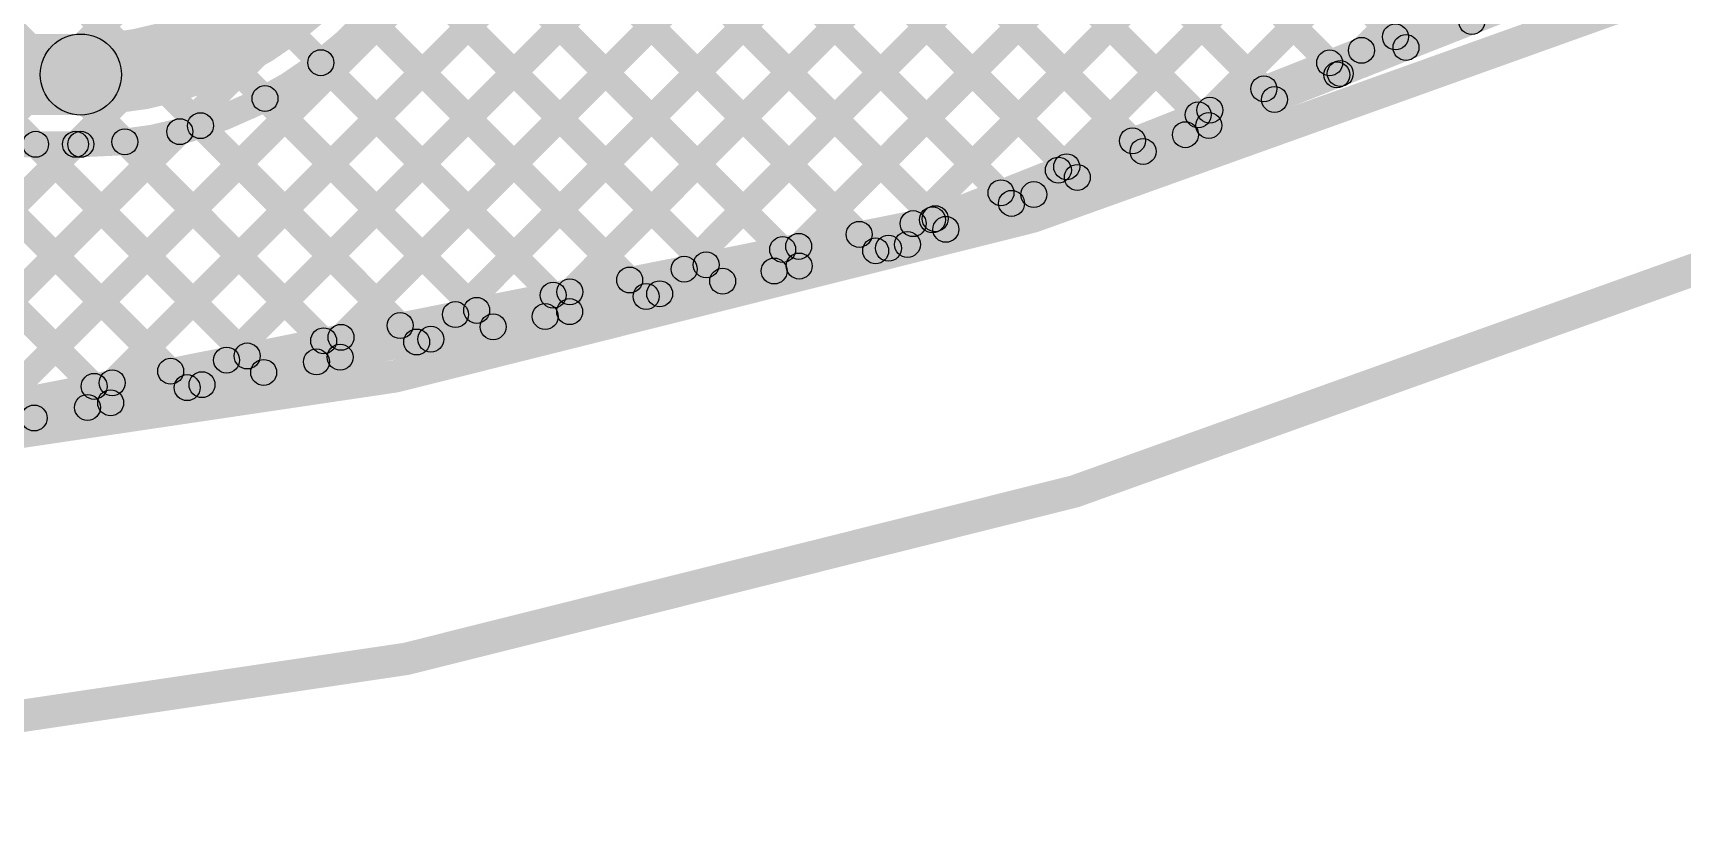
# Model space of a CAD drawing. Header units: millimetres. Extents: x -2.17 to 2.17, y -2.17 to 2.17.
# Drawn here: x 0.307 to 0.816, y -2.169 to -1.93 of the extents above; entities that cross this region are included whole.
import ezdxf

# ---------------------------------------------------------------- set-up
doc = ezdxf.new("R2010")
doc.units = ezdxf.units.MM
doc.header["$MEASUREMENT"] = 0
for name, color, linetype in [('BottomLayer', 5, 'Continuous'), ('Mechanical2', 216, 'Continuous'), ('TopLayer', 1, 'Continuous')]:
    doc.layers.add(name, color=color, linetype=linetype)

msp = doc.modelspace()

# ---------------------------------------------------------------- hatches: boundary and pattern name
at = {"layer": 'BottomLayer'}
for points in [[(0.29934, -2.04734), (0.29369, -2.04169), (0.86109, -1.47428), (0.86675, -1.47994)], [(0.3345, -2.04047), (0.32884, -2.03481), (0.88938, -1.47428), (0.89503, -1.47994)], [(0.3698, -2.03346), (0.36414, -2.0278), (0.91766, -1.47428), (0.92332, -1.47994)], [(0.40509, -2.02645), (0.39943, -2.02079), (0.94594, -1.47428), (0.9516, -1.47994)], [(0.44038, -2.01944), (0.43473, -2.01378), (0.97423, -1.47428), (0.97989, -1.47994)], [(0.47568, -2.01243), (0.47002, -2.00677), (1.00251, -1.47428), (1.00817, -1.47994)], [(0.51097, -2.00542), (0.50531, -1.99976), (1.0308, -1.47428), (1.03645, -1.47994)], [(0.54627, -1.99841), (0.54061, -1.99275), (1.05908, -1.47428), (1.06474, -1.47994)], [(0.58156, -1.9914), (0.5759, -1.98575), (1.08737, -1.47428), (1.09302, -1.47994)], [(0.62636, -1.97488), (0.62071, -1.96922), (1.11565, -1.47428), (1.12131, -1.47994)], [(0.6731, -1.95643), (0.66745, -1.95077), (1.14393, -1.47428), (1.14959, -1.47994)], [(0.71984, -1.93797), (0.71419, -1.93231), (1.17222, -1.47428), (1.17788, -1.47994)], [(0.44067, -1.64983), (0.44633, -1.64417), (0.73033, -1.92817), (0.72467, -1.93383)], [(0.44067, -1.67811), (0.44633, -1.67246), (0.71005, -1.93618), (0.7044, -1.94184)], [(0.44067, -1.7064), (0.44633, -1.70074), (0.68978, -1.94419), (0.68412, -1.94984)], [(0.44067, -1.73468), (0.44633, -1.72902), (0.6695, -1.95219), (0.66384, -1.95785)], [(0.44067, -1.76297), (0.44633, -1.75731), (0.64922, -1.9602), (0.64356, -1.96586)], [(0.44067, -1.79125), (0.44633, -1.78559), (0.62894, -1.96821), (0.62329, -1.97386)], [(0.44067, -1.81953), (0.44633, -1.81388), (0.60866, -1.97621), (0.60301, -1.98187)], [(0.44065, -1.8478), (0.44631, -1.84214), (0.58839, -1.98422), (0.58273, -1.98988)], [(0.43752, -1.87295), (0.44317, -1.86729), (0.56493, -1.98905), (0.55927, -1.9947)], [(0.43047, -1.89418), (0.43612, -1.88852), (0.54133, -1.99373), (0.53568, -1.99939)], [(0.58616, -1.99111), (0.58322, -1.98367), (0.81622, -1.89167), (0.81916, -1.89911)], [(0.42049, -1.91249), (0.42615, -1.90684), (0.51774, -1.99842), (0.51208, -2.00408)], [(0.40802, -1.92831), (0.41368, -1.92265), (0.49414, -2.00311), (0.48848, -2.00876)], [(0.22116, -1.95511), (0.22116, -1.93011), (0.322, -1.93011), (0.322, -1.95511)], [(0.39321, -1.94178), (0.39887, -1.93612), (0.47054, -2.00779), (0.46488, -2.01345)], [(0.37599, -1.95284), (0.38164, -1.94718), (0.44694, -2.01248), (0.44129, -2.01814)], [(0.26766, -2.05075), (0.262, -2.04509), (0.34971, -1.95738), (0.35536, -1.96304)], [(0.35607, -1.9612), (0.36172, -1.95555), (0.42334, -2.01717), (0.41769, -2.02282)], [(0.22116, -1.96811), (0.22116, -1.96011), (0.322, -1.96011), (0.322, -1.96811)], [(0.23597, -2.05415), (0.23031, -2.04849), (0.31752, -1.96128), (0.32318, -1.96694)], [(0.24867, -1.96694), (0.25432, -1.96128), (0.32895, -2.03591), (0.3233, -2.04157)], [(0.27695, -1.96694), (0.28261, -1.96128), (0.35255, -2.03123), (0.3469, -2.03688)], [(0.30523, -1.96694), (0.31089, -1.96128), (0.37615, -2.02654), (0.37049, -2.0322)], [(0.33276, -1.96618), (0.33841, -1.96052), (0.39975, -2.02185), (0.39409, -2.02751)], [(0.29847, -2.04831), (0.29691, -2.04047), (0.58391, -1.98347), (0.58547, -1.99131)]]:
    msp.add_hatch(color=5, dxfattribs=at).paths.add_polyline_path(points)
h = msp.add_hatch(color=5, dxfattribs=at)
edge = h.paths.add_edge_path()
edge.add_arc((0.7275, -1.931), 0.004, 0, 360)
h = msp.add_hatch(color=5, dxfattribs=at)
edge = h.paths.add_edge_path()
edge.add_arc((0.322, -1.94261), 0.0125, 0, 360)
h = msp.add_hatch(color=5, dxfattribs=at)
edge = h.paths.add_edge_path()
edge.add_arc((0.322, -1.94261), 0.0125, 0, 360)
h = msp.add_hatch(color=5, dxfattribs=at)
edge = h.paths.add_edge_path()
edge.add_arc((0.71701, -1.93514), 0.004, 0, 360)
h = msp.add_hatch(color=5, dxfattribs=at)
edge = h.paths.add_edge_path()
edge.add_arc((0.39604, -1.93895), 0.004, 0, 360)
h = msp.add_hatch(color=5, dxfattribs=at)
edge = h.paths.add_edge_path()
edge.add_arc((0.70722, -1.93901), 0.004, 0, 360)
h = msp.add_hatch(color=5, dxfattribs=at)
edge = h.paths.add_edge_path()
edge.add_arc((0.68695, -1.94701), 0.004, 0, 360)
h = msp.add_hatch(color=5, dxfattribs=at)
edge = h.paths.add_edge_path()
edge.add_arc((0.37881, -1.95001), 0.004, 0, 360)
h = msp.add_hatch(color=5, dxfattribs=at)
edge = h.paths.add_edge_path()
edge.add_arc((0.66667, -1.95502), 0.004, 0, 360)
h = msp.add_hatch(color=5, dxfattribs=at)
edge = h.paths.add_edge_path()
edge.add_arc((0.67028, -1.9536), 0.004, 0, 360)
h = msp.add_hatch(color=5, dxfattribs=at)
edge = h.paths.add_edge_path()
edge.add_arc((0.35253, -1.96021), 0.004, 0, 360)
h = msp.add_hatch(color=5, dxfattribs=at)
edge = h.paths.add_edge_path()
edge.add_arc((0.35889, -1.95837), 0.004, 0, 360)
h = msp.add_hatch(color=5, dxfattribs=at)
edge = h.paths.add_edge_path()
edge.add_arc((0.30806, -1.96411), 0.004, 0, 360)
h = msp.add_hatch(color=5, dxfattribs=at)
edge = h.paths.add_edge_path()
edge.add_arc((0.32035, -1.96411), 0.004, 0, 360)
h = msp.add_hatch(color=5, dxfattribs=at)
edge = h.paths.add_edge_path()
edge.add_arc((0.322, -1.96411), 0.004, 0, 360)
h = msp.add_hatch(color=5, dxfattribs=at)
edge = h.paths.add_edge_path()
edge.add_arc((0.322, -1.96411), 0.004, 0, 360)
h = msp.add_hatch(color=5, dxfattribs=at)
edge = h.paths.add_edge_path()
edge.add_arc((0.33558, -1.96335), 0.004, 0, 360)
h = msp.add_hatch(color=5, dxfattribs=at)
edge = h.paths.add_edge_path()
edge.add_arc((0.64639, -1.96303), 0.004, 0, 360)
h = msp.add_hatch(color=5, dxfattribs=at)
edge = h.paths.add_edge_path()
edge.add_arc((0.62354, -1.97205), 0.004, 0, 360)
h = msp.add_hatch(color=5, dxfattribs=at)
edge = h.paths.add_edge_path()
edge.add_arc((0.62611, -1.97103), 0.004, 0, 360)
h = msp.add_hatch(color=5, dxfattribs=at)
edge = h.paths.add_edge_path()
edge.add_arc((0.60584, -1.97904), 0.004, 0, 360)
h = msp.add_hatch(color=5, dxfattribs=at)
edge = h.paths.add_edge_path()
edge.add_arc((0.58469, -1.98739), 0.004, 0, 360)
h = msp.add_hatch(color=5, dxfattribs=at)
edge = h.paths.add_edge_path()
edge.add_arc((0.58469, -1.98739), 0.004, 0, 360)
h = msp.add_hatch(color=5, dxfattribs=at)
edge = h.paths.add_edge_path()
edge.add_arc((0.58556, -1.98705), 0.004, 0, 360)
h = msp.add_hatch(color=5, dxfattribs=at)
edge = h.paths.add_edge_path()
edge.add_arc((0.5621, -1.99188), 0.004, 0, 360)
h = msp.add_hatch(color=5, dxfattribs=at)
edge = h.paths.add_edge_path()
edge.add_arc((0.57873, -1.98857), 0.004, 0, 360)
h = msp.add_hatch(color=5, dxfattribs=at)
edge = h.paths.add_edge_path()
edge.add_arc((0.5385, -1.99656), 0.004, 0, 360)
h = msp.add_hatch(color=5, dxfattribs=at)
edge = h.paths.add_edge_path()
edge.add_arc((0.54344, -1.99558), 0.004, 0, 360)
h = msp.add_hatch(color=5, dxfattribs=at)
edge = h.paths.add_edge_path()
edge.add_arc((0.50814, -2.00259), 0.004, 0, 360)
h = msp.add_hatch(color=5, dxfattribs=at)
edge = h.paths.add_edge_path()
edge.add_arc((0.51491, -2.00125), 0.004, 0, 360)
h = msp.add_hatch(color=5, dxfattribs=at)
edge = h.paths.add_edge_path()
edge.add_arc((0.49131, -2.00594), 0.004, 0, 360)
h = msp.add_hatch(color=5, dxfattribs=at)
edge = h.paths.add_edge_path()
edge.add_arc((0.46771, -2.01062), 0.004, 0, 360)
h = msp.add_hatch(color=5, dxfattribs=at)
edge = h.paths.add_edge_path()
edge.add_arc((0.47285, -2.0096), 0.004, 0, 360)
h = msp.add_hatch(color=5, dxfattribs=at)
edge = h.paths.add_edge_path()
edge.add_arc((0.43755, -2.01661), 0.004, 0, 360)
h = msp.add_hatch(color=5, dxfattribs=at)
edge = h.paths.add_edge_path()
edge.add_arc((0.44411, -2.01531), 0.004, 0, 360)
h = msp.add_hatch(color=5, dxfattribs=at)
edge = h.paths.add_edge_path()
edge.add_arc((0.42052, -2.02), 0.004, 0, 360)
h = msp.add_hatch(color=5, dxfattribs=at)
edge = h.paths.add_edge_path()
edge.add_arc((0.39692, -2.02468), 0.004, 0, 360)
h = msp.add_hatch(color=5, dxfattribs=at)
edge = h.paths.add_edge_path()
edge.add_arc((0.40226, -2.02362), 0.004, 0, 360)
h = msp.add_hatch(color=5, dxfattribs=at)
edge = h.paths.add_edge_path()
edge.add_arc((0.36697, -2.03063), 0.004, 0, 360)
h = msp.add_hatch(color=5, dxfattribs=at)
edge = h.paths.add_edge_path()
edge.add_arc((0.37332, -2.02937), 0.004, 0, 360)
h = msp.add_hatch(color=5, dxfattribs=at)
edge = h.paths.add_edge_path()
edge.add_arc((0.33167, -2.03764), 0.004, 0, 360)
h = msp.add_hatch(color=5, dxfattribs=at)
edge = h.paths.add_edge_path()
edge.add_arc((0.34972, -2.03406), 0.004, 0, 360)
h = msp.add_hatch(color=5, dxfattribs=at)
edge = h.paths.add_edge_path()
edge.add_arc((0.32613, -2.03874), 0.004, 0, 360)
at = {"layer": 'TopLayer'}
for points in [[(0.71229, -1.94553), (0.70663, -1.93987), (1.32963, -1.31687), (1.33529, -1.32252)], [(0.66555, -1.96398), (0.65989, -1.95833), (1.13235, -1.48586), (1.13801, -1.49152)], [(0.61881, -1.98244), (0.61315, -1.97678), (0.98931, -1.60062), (0.99497, -1.60628)], [(0.53868, -2.006), (0.53302, -2.00034), (0.92008, -1.61328), (0.92574, -1.61894)], [(0.57397, -1.99899), (0.56831, -1.99334), (0.94916, -1.61249), (0.95481, -1.61815)], [(0.50338, -2.01301), (0.49772, -2.00735), (0.80414, -1.70094), (0.8098, -1.70659)], [(0.46809, -2.02002), (0.46243, -2.01436), (0.76339, -1.7134), (0.76905, -1.71906)], [(0.36221, -2.04105), (0.35655, -2.03539), (0.67766, -1.71428), (0.68332, -1.71994)], [(0.3975, -2.03404), (0.39184, -2.02838), (0.70594, -1.71428), (0.7116, -1.71994)], [(0.43279, -2.02703), (0.42714, -2.02137), (0.73423, -1.71428), (0.73989, -1.71994)], [(0.58129, -1.79044), (0.58694, -1.78479), (0.73361, -1.93145), (0.72795, -1.93711)], [(0.2722, -1.98963), (0.26655, -1.98397), (0.46305, -1.78747), (0.46871, -1.79312)], [(0.2722, -2.01791), (0.26655, -2.01226), (0.49052, -1.78828), (0.49618, -1.79394)], [(0.2722, -2.0462), (0.26655, -2.04054), (0.51881, -1.78828), (0.52446, -1.79394)], [(0.29174, -2.05495), (0.28608, -2.04929), (0.54709, -1.78828), (0.55275, -1.79394)], [(0.32691, -2.04806), (0.32125, -2.0424), (0.57815, -1.78551), (0.5838, -1.79117)], [(0.47165, -1.79394), (0.4773, -1.78828), (0.6525, -1.96348), (0.64684, -1.96913)], [(0.49993, -1.79394), (0.50559, -1.78828), (0.67278, -1.95547), (0.66712, -1.96113)], [(0.52821, -1.79394), (0.53387, -1.78828), (0.69305, -1.94746), (0.6874, -1.95312)], [(0.55643, -1.79387), (0.56209, -1.78821), (0.71333, -1.93946), (0.70767, -1.94511)], [(0.45074, -1.80131), (0.45639, -1.79566), (0.63222, -1.97148), (0.62656, -1.97714)], [(0.43729, -1.81616), (0.44295, -1.8105), (0.61194, -1.97949), (0.60629, -1.98515)], [(0.42131, -1.82845), (0.42696, -1.82279), (0.59167, -1.9875), (0.58601, -1.99315)], [(0.40258, -1.83801), (0.40823, -1.83235), (0.57001, -1.99412), (0.56435, -1.99978)], [(0.26909, -1.84594), (0.27474, -1.84028), (0.45202, -2.01756), (0.44636, -2.02321)], [(0.29737, -1.84594), (0.30303, -1.84028), (0.47562, -2.01287), (0.46996, -2.01853)], [(0.32566, -1.84594), (0.33131, -1.84028), (0.49921, -2.00818), (0.49356, -2.01384)], [(0.35394, -1.84594), (0.3596, -1.84028), (0.52281, -2.0035), (0.51715, -2.00915)], [(0.38053, -1.84425), (0.38619, -1.83859), (0.54641, -1.99881), (0.54075, -2.00447)], [(0.26655, -1.87168), (0.2722, -1.86603), (0.42842, -2.02224), (0.42276, -2.0279)], [(0.26655, -1.89997), (0.2722, -1.89431), (0.40482, -2.02693), (0.39917, -2.03259)], [(0.57847, -1.99872), (0.57553, -1.99128), (0.80853, -1.89928), (0.81147, -1.90672)], [(0.26655, -1.92825), (0.2722, -1.9226), (0.38122, -2.03162), (0.37557, -2.03727)], [(0.26655, -1.95654), (0.2722, -1.95088), (0.35763, -2.0363), (0.35197, -2.04196)], [(0.26655, -1.98482), (0.2722, -1.97916), (0.33403, -2.04099), (0.32837, -2.04665)], [(0.29078, -2.05592), (0.28922, -2.04808), (0.57622, -1.99108), (0.57778, -1.99892)], [(0.26655, -2.01311), (0.2722, -2.00745), (0.31043, -2.04568), (0.30477, -2.05133)]]:
    msp.add_hatch(color=1, dxfattribs=at).paths.add_polyline_path(points)
h = msp.add_hatch(color=1, dxfattribs=at)
edge = h.paths.add_edge_path()
edge.add_arc((0.75106, -1.92627), 0.004, 0, 360)
h = msp.add_hatch(color=1, dxfattribs=at)
edge = h.paths.add_edge_path()
edge.add_arc((0.73078, -1.93428), 0.004, 0, 360)
h = msp.add_hatch(color=1, dxfattribs=at)
edge = h.paths.add_edge_path()
edge.add_arc((0.70946, -1.9427), 0.004, 0, 360)
h = msp.add_hatch(color=1, dxfattribs=at)
edge = h.paths.add_edge_path()
edge.add_arc((0.7105, -1.94229), 0.004, 0, 360)
h = msp.add_hatch(color=1, dxfattribs=at)
edge = h.paths.add_edge_path()
edge.add_arc((0.69023, -1.95029), 0.004, 0, 360)
h = msp.add_hatch(color=1, dxfattribs=at)
edge = h.paths.add_edge_path()
edge.add_arc((0.66272, -1.96115), 0.004, 0, 360)
h = msp.add_hatch(color=1, dxfattribs=at)
edge = h.paths.add_edge_path()
edge.add_arc((0.66995, -1.9583), 0.004, 0, 360)
h = msp.add_hatch(color=1, dxfattribs=at)
edge = h.paths.add_edge_path()
edge.add_arc((0.64967, -1.96631), 0.004, 0, 360)
h = msp.add_hatch(color=1, dxfattribs=at)
edge = h.paths.add_edge_path()
edge.add_arc((0.62939, -1.97431), 0.004, 0, 360)
h = msp.add_hatch(color=1, dxfattribs=at)
edge = h.paths.add_edge_path()
edge.add_arc((0.60911, -1.98232), 0.004, 0, 360)
h = msp.add_hatch(color=1, dxfattribs=at)
edge = h.paths.add_edge_path()
edge.add_arc((0.61598, -1.97961), 0.004, 0, 360)
h = msp.add_hatch(color=1, dxfattribs=at)
edge = h.paths.add_edge_path()
edge.add_arc((0.58884, -1.99033), 0.004, 0, 360)
h = msp.add_hatch(color=1, dxfattribs=at)
edge = h.paths.add_edge_path()
edge.add_arc((0.56718, -1.99695), 0.004, 0, 360)
h = msp.add_hatch(color=1, dxfattribs=at)
edge = h.paths.add_edge_path()
edge.add_arc((0.57114, -1.99616), 0.004, 0, 360)
h = msp.add_hatch(color=1, dxfattribs=at)
edge = h.paths.add_edge_path()
edge.add_arc((0.577, -1.995), 0.004, 0, 360)
h = msp.add_hatch(color=1, dxfattribs=at)
edge = h.paths.add_edge_path()
edge.add_arc((0.577, -1.995), 0.004, 0, 360)
h = msp.add_hatch(color=1, dxfattribs=at)
edge = h.paths.add_edge_path()
edge.add_arc((0.54358, -2.00164), 0.004, 0, 360)
h = msp.add_hatch(color=1, dxfattribs=at)
edge = h.paths.add_edge_path()
edge.add_arc((0.51998, -2.00632), 0.004, 0, 360)
h = msp.add_hatch(color=1, dxfattribs=at)
edge = h.paths.add_edge_path()
edge.add_arc((0.53585, -2.00317), 0.004, 0, 360)
h = msp.add_hatch(color=1, dxfattribs=at)
edge = h.paths.add_edge_path()
edge.add_arc((0.49638, -2.01101), 0.004, 0, 360)
h = msp.add_hatch(color=1, dxfattribs=at)
edge = h.paths.add_edge_path()
edge.add_arc((0.50055, -2.01018), 0.004, 0, 360)
h = msp.add_hatch(color=1, dxfattribs=at)
edge = h.paths.add_edge_path()
edge.add_arc((0.46526, -2.01719), 0.004, 0, 360)
h = msp.add_hatch(color=1, dxfattribs=at)
edge = h.paths.add_edge_path()
edge.add_arc((0.47279, -2.0157), 0.004, 0, 360)
h = msp.add_hatch(color=1, dxfattribs=at)
edge = h.paths.add_edge_path()
edge.add_arc((0.44919, -2.02038), 0.004, 0, 360)
h = msp.add_hatch(color=1, dxfattribs=at)
edge = h.paths.add_edge_path()
edge.add_arc((0.42559, -2.02507), 0.004, 0, 360)
h = msp.add_hatch(color=1, dxfattribs=at)
edge = h.paths.add_edge_path()
edge.add_arc((0.42996, -2.0242), 0.004, 0, 360)
h = msp.add_hatch(color=1, dxfattribs=at)
edge = h.paths.add_edge_path()
edge.add_arc((0.39467, -2.03121), 0.004, 0, 360)
h = msp.add_hatch(color=1, dxfattribs=at)
edge = h.paths.add_edge_path()
edge.add_arc((0.40199, -2.02976), 0.004, 0, 360)
h = msp.add_hatch(color=1, dxfattribs=at)
edge = h.paths.add_edge_path()
edge.add_arc((0.35938, -2.03822), 0.004, 0, 360)
h = msp.add_hatch(color=1, dxfattribs=at)
edge = h.paths.add_edge_path()
edge.add_arc((0.3784, -2.03444), 0.004, 0, 360)
h = msp.add_hatch(color=1, dxfattribs=at)
edge = h.paths.add_edge_path()
edge.add_arc((0.3548, -2.03913), 0.004, 0, 360)
h = msp.add_hatch(color=1, dxfattribs=at)
edge = h.paths.add_edge_path()
edge.add_arc((0.3076, -2.0485), 0.004, 0, 360)
h = msp.add_hatch(color=1, dxfattribs=at)
edge = h.paths.add_edge_path()
edge.add_arc((0.32408, -2.04523), 0.004, 0, 360)
h = msp.add_hatch(color=1, dxfattribs=at)
edge = h.paths.add_edge_path()
edge.add_arc((0.3312, -2.04382), 0.004, 0, 360)

# ---------------------------------------------------------------- linework, layer by layer
at = {"layer": 'BottomLayer'}
for points, const_width in [([(0.32116, -1.84261, -0.414214), (0.22116, -1.94261)], 0.025), ([(0.422, -1.84261, -0.414214), (0.322, -1.94261)], 0.025), ([(0.4435, -1.84261, -0.414214), (0.322, -1.96411)], 0.008)]:
    msp.add_lwpolyline(points, format="xyb", dxfattribs=dict(at, const_width=const_width))
for centre, radius in [((0.7275, -1.931), 0.004), ((0.322, -1.94261), 0.0125), ((0.322, -1.94261), 0.0125), ((0.71701, -1.93514), 0.004), ((0.39604, -1.93895), 0.004), ((0.70722, -1.93901), 0.004), ((0.68695, -1.94701), 0.004), ((0.37881, -1.95001), 0.004), ((0.66667, -1.95502), 0.004), ((0.67028, -1.9536), 0.004), ((0.35253, -1.96021), 0.004), ((0.35889, -1.95837), 0.004), ((0.30806, -1.96411), 0.004), ((0.32035, -1.96411), 0.004), ((0.322, -1.96411), 0.004), ((0.322, -1.96411), 0.004), ((0.33558, -1.96335), 0.004), ((0.64639, -1.96303), 0.004), ((0.62354, -1.97205), 0.004), ((0.62611, -1.97103), 0.004), ((0.60584, -1.97904), 0.004), ((0.58469, -1.98739), 0.004), ((0.58469, -1.98739), 0.004), ((0.58556, -1.98705), 0.004), ((0.5621, -1.99188), 0.004), ((0.57873, -1.98857), 0.004), ((0.5385, -1.99656), 0.004), ((0.54344, -1.99558), 0.004), ((0.50814, -2.00259), 0.004), ((0.51491, -2.00125), 0.004), ((0.49131, -2.00594), 0.004), ((0.46771, -2.01062), 0.004), ((0.47285, -2.0096), 0.004), ((0.43755, -2.01661), 0.004), ((0.44411, -2.01531), 0.004), ((0.42052, -2.02), 0.004), ((0.39692, -2.02468), 0.004), ((0.40226, -2.02362), 0.004), ((0.36697, -2.03063), 0.004), ((0.37332, -2.02937), 0.004), ((0.33167, -2.03764), 0.004), ((0.34972, -2.03406), 0.004), ((0.32613, -2.03874), 0.004)]:
    msp.add_circle(centre, radius, dxfattribs=at)
at = {"layer": 'Mechanical2', "const_width": 0.01}
for points in [[(2.16535, 0.001, 1), (-2.16535, 0.001, 1)], [(2.08135, -0.01, 1), (-2.04935, -0.01, 1)]]:
    msp.add_lwpolyline(points, format="xyb", close=True, dxfattribs=at)
at = {"layer": 'TopLayer'}
for centre in [(0.75106, -1.92627), (0.73078, -1.93428), (0.70946, -1.9427), (0.7105, -1.94229), (0.69023, -1.95029), (0.66272, -1.96115), (0.66995, -1.9583), (0.64967, -1.96631), (0.62939, -1.97431), (0.60911, -1.98232), (0.61598, -1.97961), (0.58884, -1.99033), (0.56718, -1.99695), (0.57114, -1.99616), (0.577, -1.995), (0.577, -1.995), (0.54358, -2.00164), (0.51998, -2.00632), (0.53585, -2.00317), (0.49638, -2.01101), (0.50055, -2.01018), (0.46526, -2.01719), (0.47279, -2.0157), (0.44919, -2.02038), (0.42559, -2.02507), (0.42996, -2.0242), (0.39467, -2.03121), (0.40199, -2.02976), (0.35938, -2.03822), (0.3784, -2.03444), (0.3548, -2.03913), (0.3076, -2.0485), (0.32408, -2.04523), (0.3312, -2.04382)]:
    msp.add_circle(centre, 0.004, dxfattribs=at)

doc.saveas('drawing.dxf')
